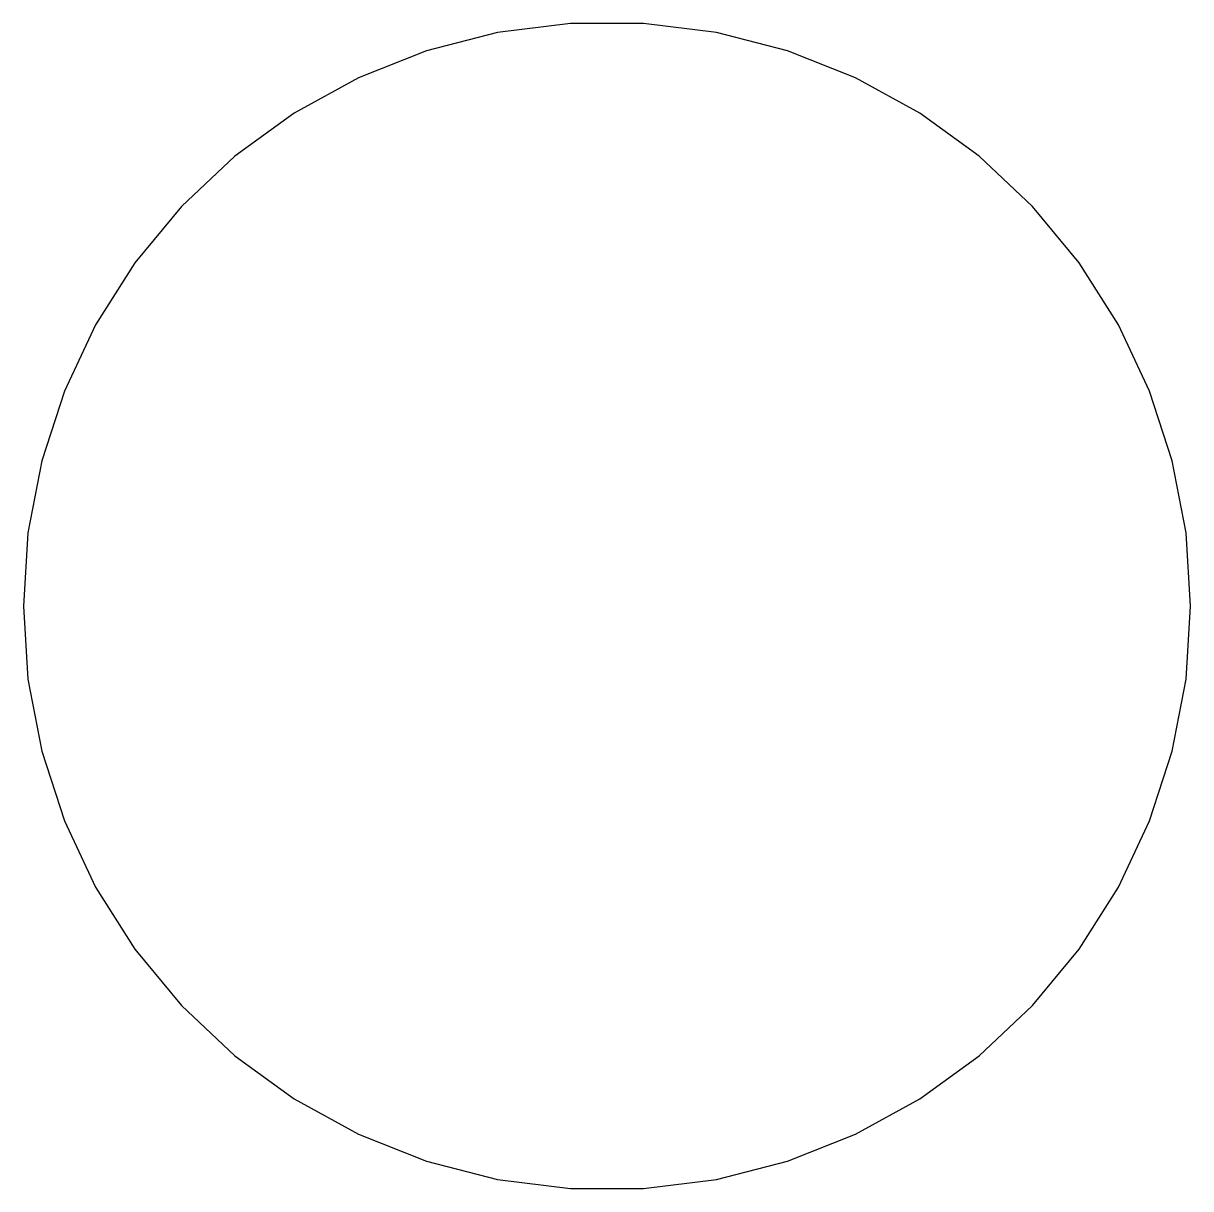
# Model space of a CAD drawing. Header units: metres. Extents: x -2 to 2, y -1 to 112.
# Drawn here: x -2.5 to 2.5, y 107.5 to 112.5 of the extents above.
import ezdxf

# ---------------------------------------------------------------- set-up
doc = ezdxf.new("R2010")
doc.units = ezdxf.units.M

msp = doc.modelspace()

# ---------------------------------------------------------------- linework, layer by layer
for p, q in [((-0.468445, 112.456), (-0.772537, 112.378)), ((-0.156967, 112.495), (-0.468445, 112.456)), ((0.156967, 112.495), (-0.156967, 112.495)), ((0.468445, 112.456), (0.156967, 112.495)), ((0.772537, 112.378), (0.468445, 112.456)), ((-0.772537, 112.378), (-1.06444, 112.262)), ((1.06444, 112.262), (0.772537, 112.378)), ((-1.06444, 112.262), (-1.33955, 112.111)), ((1.33955, 112.111), (1.06444, 112.262)), ((-1.33955, 112.111), (-1.59355, 111.926)), ((1.59355, 111.926), (1.33955, 112.111)), ((-1.59355, 111.926), (-1.82242, 111.711)), ((1.82242, 111.711), (1.59355, 111.926)), ((-1.82242, 111.711), (-2.02254, 111.469)), ((2.02254, 111.469), (1.82242, 111.711)), ((-2.02254, 111.469), (-2.19077, 111.204)), ((2.19077, 111.204), (2.02254, 111.469)), ((-2.19077, 111.204), (-2.32443, 110.92)), ((2.32443, 110.92), (2.19077, 111.204)), ((-2.32443, 110.92), (-2.42145, 110.622)), ((2.42145, 110.622), (2.32443, 110.92)), ((-2.42145, 110.622), (-2.48029, 110.313)), ((2.48029, 110.313), (2.42145, 110.622)), ((-2.48029, 110.313), (-2.5, 110)), ((2.5, 110), (2.48029, 110.313)), ((-2.5, 110), (-2.48029, 109.687)), ((2.48029, 109.687), (2.5, 110)), ((-2.48029, 109.687), (-2.42145, 109.378)), ((2.42145, 109.378), (2.48029, 109.687)), ((-2.42145, 109.378), (-2.32443, 109.08)), ((2.32443, 109.08), (2.42145, 109.378)), ((-2.32443, 109.08), (-2.19077, 108.796)), ((2.19077, 108.796), (2.32443, 109.08)), ((-2.19077, 108.796), (-2.02254, 108.531)), ((2.02254, 108.531), (2.19077, 108.796)), ((-2.02254, 108.531), (-1.82242, 108.289)), ((1.82242, 108.289), (2.02254, 108.531)), ((-1.82242, 108.289), (-1.59355, 108.074)), ((1.59355, 108.074), (1.82242, 108.289)), ((-1.59355, 108.074), (-1.33955, 107.889)), ((1.33955, 107.889), (1.59355, 108.074)), ((-1.33955, 107.889), (-1.06444, 107.738)), ((1.06444, 107.738), (1.33955, 107.889)), ((-1.06444, 107.738), (-0.772537, 107.622)), ((0.772537, 107.622), (1.06444, 107.738)), ((-0.772537, 107.622), (-0.468445, 107.544)), ((0.468445, 107.544), (0.772537, 107.622)), ((-0.468445, 107.544), (-0.156967, 107.505)), ((-0.156967, 107.505), (0.156967, 107.505)), ((0.156967, 107.505), (0.468445, 107.544))]:
    msp.add_line(p, q)

doc.saveas('drawing.dxf')
